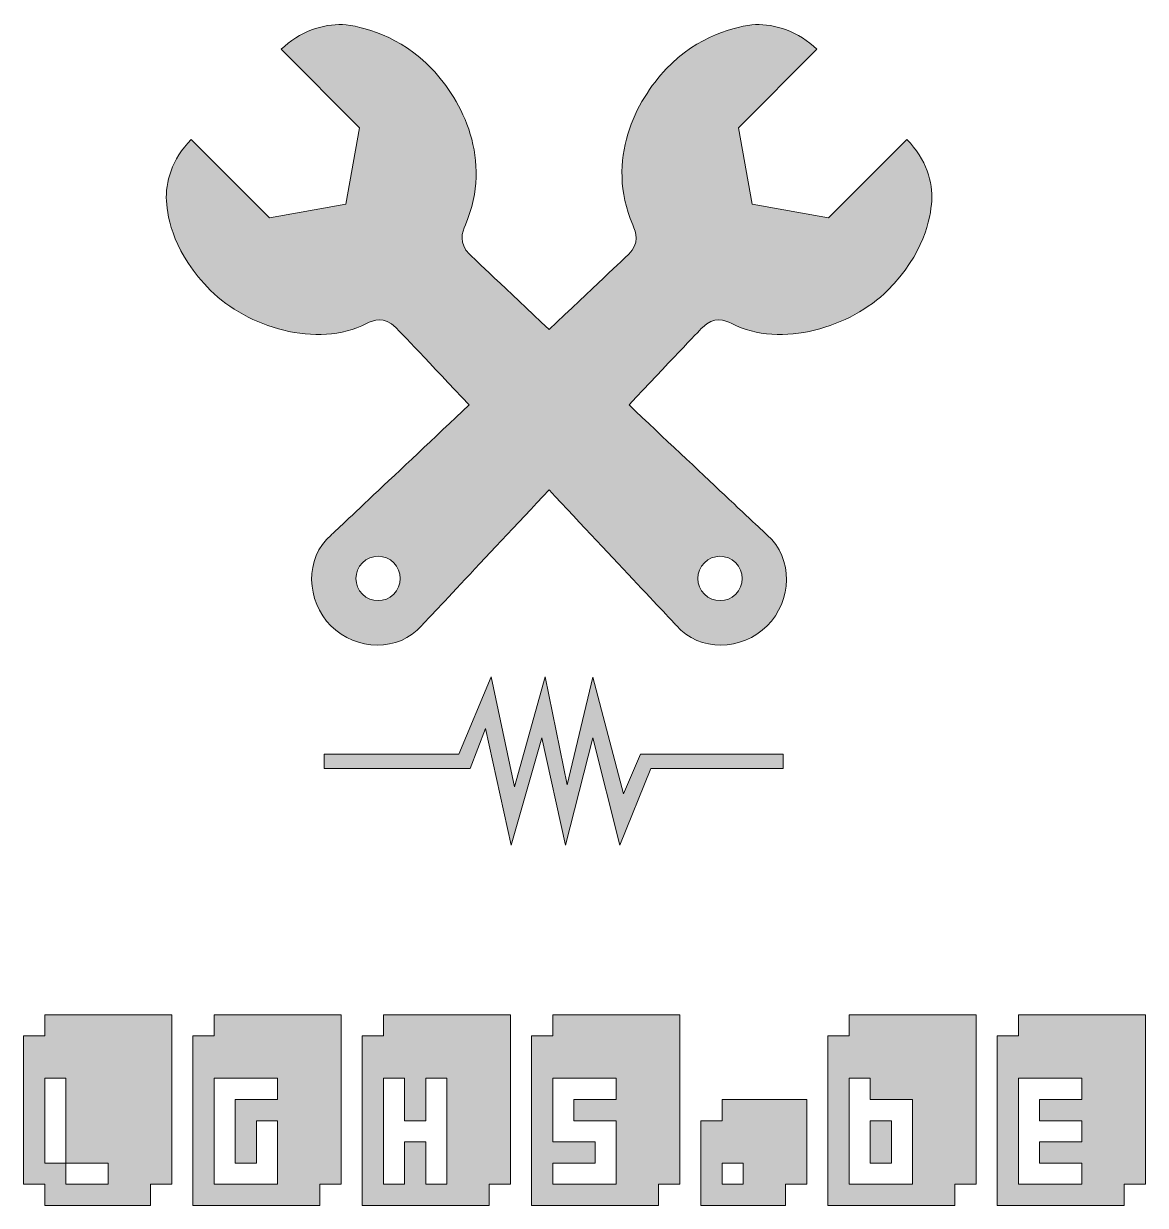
# Model space of a CAD drawing. Header units: inches. Extents: x 8 to 310, y -328 to -10.
import ezdxf

# ---------------------------------------------------------------- set-up
doc = ezdxf.new("R2010")
doc.units = ezdxf.units.IN
doc.header["$MEASUREMENT"] = 0
doc.layers.add('Layer 1', color=7, linetype='Continuous')

# ---------------------------------------------------------------- blocks, each defined once
blk = doc.blocks.new('block 2')
at = {"layer": 'Layer 1', "true_color": 0x1c1c1b}
h = blk.add_hatch(color=179, dxfattribs=at)
h.dxf.hatch_style = 2
h.paths.add_polyline_path([(36.6, -328.08), (30.89, -328.08), (25.18, -328.08), (19.48, -328.08), (13.77, -328.08), (13.77, -322.37), (8.07, -322.37), (8.07, -316.67), (8.07, -310.96), (8.07, -305.26), (8.07, -299.55), (8.07, -293.84), (8.07, -288.14), (8.07, -282.43), (13.77, -282.43), (13.77, -276.72), (19.48, -276.72), (25.18, -276.72), (30.89, -276.72), (36.6, -276.72), (42.3, -276.72), (48.01, -276.72), (48.01, -282.43), (48.01, -288.14), (48.01, -293.84), (48.01, -299.55), (48.01, -305.26), (48.01, -310.96), (48.01, -316.67), (48.01, -322.37), (42.3, -322.37), (42.3, -328.08)])
h.paths.add_polyline_path([(25.18, -322.37), (30.89, -322.37), (30.89, -316.67), (25.18, -316.67), (19.48, -316.67), (19.48, -310.96), (19.48, -305.26), (19.48, -299.55), (19.48, -293.84), (13.77, -293.84), (13.77, -299.55), (13.77, -305.26), (13.77, -310.96), (13.77, -316.67), (19.48, -316.67), (19.48, -322.37)])
h = blk.add_hatch(color=179, dxfattribs=at)
h.dxf.hatch_style = 2
h.paths.add_polyline_path([(82.25, -328.08), (76.54, -328.08), (70.83, -328.08), (65.13, -328.08), (59.42, -328.08), (53.72, -328.08), (53.72, -322.37), (53.72, -316.67), (53.72, -310.96), (53.72, -305.26), (53.72, -299.55), (53.72, -293.84), (53.72, -288.14), (53.72, -282.43), (59.42, -282.43), (59.42, -276.72), (65.13, -276.72), (70.83, -276.72), (76.54, -276.72), (82.25, -276.72), (87.95, -276.72), (93.66, -276.72), (93.66, -282.43), (93.66, -288.14), (93.66, -293.84), (93.66, -299.55), (93.66, -305.26), (93.66, -310.96), (93.66, -316.67), (93.66, -322.37), (87.95, -322.37), (87.95, -328.08)])
h.paths.add_polyline_path([(65.13, -316.67), (65.13, -310.96), (65.13, -305.26), (65.13, -299.55), (70.83, -299.55), (76.54, -299.55), (76.54, -293.84), (70.83, -293.84), (65.13, -293.84), (59.42, -293.84), (59.42, -299.55), (59.42, -305.26), (59.42, -310.96), (59.42, -316.67), (59.42, -322.37), (65.13, -322.37), (70.83, -322.37), (76.54, -322.37), (76.54, -316.67), (76.54, -310.96), (76.54, -305.26), (70.83, -305.26), (70.83, -310.96), (70.83, -316.67)])
h = blk.add_hatch(color=179, dxfattribs=at)
h.dxf.hatch_style = 2
h.paths.add_polyline_path([(127.9, -328.08), (122.19, -328.08), (116.48, -328.08), (110.78, -328.08), (105.07, -328.08), (99.37, -328.08), (99.37, -322.37), (99.37, -316.67), (99.37, -310.96), (99.37, -305.26), (99.37, -299.55), (99.37, -293.84), (99.37, -288.14), (99.37, -282.43), (105.07, -282.43), (105.07, -276.72), (110.78, -276.72), (116.48, -276.72), (122.19, -276.72), (127.9, -276.72), (133.6, -276.72), (139.31, -276.72), (139.31, -282.43), (139.31, -288.14), (139.31, -293.84), (139.31, -299.55), (139.31, -305.26), (139.31, -310.96), (139.31, -316.67), (139.31, -322.37), (133.6, -322.37), (133.6, -328.08)])
h.paths.add_polyline_path([(110.78, -305.26), (110.78, -299.55), (110.78, -293.84), (105.07, -293.84), (105.07, -299.55), (105.07, -305.26), (105.07, -310.96), (105.07, -316.67), (105.07, -322.37), (110.78, -322.37), (110.78, -316.67), (110.78, -310.96), (116.48, -310.96), (116.48, -316.67), (116.48, -322.37), (122.19, -322.37), (122.19, -316.67), (122.19, -310.96), (122.19, -305.26), (122.19, -299.55), (122.19, -293.84), (116.48, -293.84), (116.48, -299.55), (116.48, -305.26)])
h = blk.add_hatch(color=179, dxfattribs=at)
h.dxf.hatch_style = 2
h.paths.add_polyline_path([(173.55, -328.08), (167.84, -328.08), (162.13, -328.08), (156.43, -328.08), (150.72, -328.08), (145.01, -328.08), (145.01, -322.37), (145.01, -316.67), (145.01, -310.96), (145.01, -305.26), (145.01, -299.55), (145.01, -293.84), (145.01, -288.14), (145.01, -282.43), (150.72, -282.43), (150.72, -276.72), (156.43, -276.72), (162.13, -276.72), (167.84, -276.72), (173.55, -276.72), (179.25, -276.72), (184.96, -276.72), (184.96, -282.43), (184.96, -288.14), (184.96, -293.84), (184.96, -299.55), (184.96, -305.26), (184.96, -310.96), (184.96, -316.67), (184.96, -322.37), (179.25, -322.37), (179.25, -328.08)])
h.paths.add_polyline_path([(162.13, -322.37), (167.84, -322.37), (167.84, -316.67), (167.84, -310.96), (167.84, -305.26), (162.13, -305.26), (156.43, -305.26), (156.43, -299.55), (162.13, -299.55), (167.84, -299.55), (167.84, -293.84), (162.13, -293.84), (156.43, -293.84), (150.72, -293.84), (150.72, -299.55), (150.72, -305.26), (150.72, -310.96), (156.43, -310.96), (162.13, -310.96), (162.13, -316.67), (156.43, -316.67), (150.72, -316.67), (150.72, -322.37), (156.43, -322.37)])
h = blk.add_hatch(color=179, dxfattribs=at)
h.dxf.hatch_style = 2
h.paths.add_polyline_path([(253.43, -328.08), (247.73, -328.08), (242.02, -328.08), (236.31, -328.08), (230.61, -328.08), (224.9, -328.08), (224.9, -322.37), (224.9, -316.67), (224.9, -310.96), (224.9, -305.26), (224.9, -299.55), (224.9, -293.84), (224.9, -288.14), (224.9, -282.43), (230.61, -282.43), (230.61, -276.72), (236.31, -276.72), (242.02, -276.72), (247.73, -276.72), (253.43, -276.72), (259.14, -276.72), (264.85, -276.72), (264.85, -282.43), (264.85, -288.14), (264.85, -293.84), (264.85, -299.55), (264.85, -305.26), (264.85, -310.96), (264.85, -316.67), (264.85, -322.37), (259.14, -322.37), (259.14, -328.08)])
h.paths.add_polyline_path([(242.02, -322.37), (247.73, -322.37), (247.73, -316.67), (247.73, -310.96), (247.73, -305.26), (247.73, -299.55), (242.02, -299.55), (236.31, -299.55), (236.31, -293.84), (230.61, -293.84), (230.61, -299.55), (230.61, -305.26), (230.61, -310.96), (230.61, -316.67), (230.61, -322.37), (236.31, -322.37)])
h.paths.add_polyline_path([(236.31, -316.67), (236.31, -310.96), (236.31, -305.26), (242.02, -305.26), (242.02, -310.96), (242.02, -316.67)])
h = blk.add_hatch(color=179, dxfattribs=at)
h.dxf.hatch_style = 2
h.paths.add_polyline_path([(299.08, -328.08), (293.38, -328.08), (287.67, -328.08), (281.96, -328.08), (276.26, -328.08), (270.55, -328.08), (270.55, -322.37), (270.55, -316.67), (270.55, -310.96), (270.55, -305.26), (270.55, -299.55), (270.55, -293.84), (270.55, -288.14), (270.55, -282.43), (276.26, -282.43), (276.26, -276.72), (281.96, -276.72), (287.67, -276.72), (293.38, -276.72), (299.08, -276.72), (304.79, -276.72), (310.49, -276.72), (310.49, -282.43), (310.49, -288.14), (310.49, -293.84), (310.49, -299.55), (310.49, -305.26), (310.49, -310.96), (310.49, -316.67), (310.49, -322.37), (304.79, -322.37), (304.79, -328.08)])
h.paths.add_polyline_path([(287.67, -322.37), (293.38, -322.37), (293.38, -316.67), (287.67, -316.67), (281.96, -316.67), (281.96, -310.96), (287.67, -310.96), (293.38, -310.96), (293.38, -305.26), (287.67, -305.26), (281.96, -305.26), (281.96, -299.55), (287.67, -299.55), (293.38, -299.55), (293.38, -293.84), (287.67, -293.84), (281.96, -293.84), (276.26, -293.84), (276.26, -299.55), (276.26, -305.26), (276.26, -310.96), (276.26, -316.67), (276.26, -322.37), (281.96, -322.37)])
h = blk.add_hatch(color=179, dxfattribs=at)
h.dxf.hatch_style = 2
h.paths.add_polyline_path([(207.78, -328.08), (202.08, -328.08), (196.37, -328.08), (190.66, -328.08), (190.66, -322.37), (190.66, -316.67), (190.66, -310.96), (190.66, -305.26), (196.37, -305.26), (196.37, -299.55), (202.08, -299.55), (207.78, -299.55), (213.49, -299.55), (219.2, -299.55), (219.2, -305.26), (219.2, -310.96), (219.2, -316.67), (219.2, -322.37), (213.49, -322.37), (213.49, -328.08)])
h.paths.add_polyline_path([(202.08, -322.37), (202.08, -316.67), (196.37, -316.67), (196.37, -322.37)])
at = {"layer": 'Layer 1', "lineweight": 0}
for points in [[(36.6, -328.08), (30.89, -328.08), (25.18, -328.08), (19.48, -328.08), (13.77, -328.08), (13.77, -322.37), (8.07, -322.37), (8.07, -316.67), (8.07, -310.96), (8.07, -305.26), (8.07, -299.55), (8.07, -293.84), (8.07, -288.14), (8.07, -282.43), (13.77, -282.43), (13.77, -276.72), (19.48, -276.72), (25.18, -276.72), (30.89, -276.72), (36.6, -276.72), (42.3, -276.72), (48.01, -276.72), (48.01, -282.43), (48.01, -288.14), (48.01, -293.84), (48.01, -299.55), (48.01, -305.26), (48.01, -310.96), (48.01, -316.67), (48.01, -322.37), (42.3, -322.37), (42.3, -328.08), (36.6, -328.08)], [(82.25, -328.08), (76.54, -328.08), (70.83, -328.08), (65.13, -328.08), (59.42, -328.08), (53.72, -328.08), (53.72, -322.37), (53.72, -316.67), (53.72, -310.96), (53.72, -305.26), (53.72, -299.55), (53.72, -293.84), (53.72, -288.14), (53.72, -282.43), (59.42, -282.43), (59.42, -276.72), (65.13, -276.72), (70.83, -276.72), (76.54, -276.72), (82.25, -276.72), (87.95, -276.72), (93.66, -276.72), (93.66, -282.43), (93.66, -288.14), (93.66, -293.84), (93.66, -299.55), (93.66, -305.26), (93.66, -310.96), (93.66, -316.67), (93.66, -322.37), (87.95, -322.37), (87.95, -328.08), (82.25, -328.08)], [(127.9, -328.08), (122.19, -328.08), (116.48, -328.08), (110.78, -328.08), (105.07, -328.08), (99.37, -328.08), (99.37, -322.37), (99.37, -316.67), (99.37, -310.96), (99.37, -305.26), (99.37, -299.55), (99.37, -293.84), (99.37, -288.14), (99.37, -282.43), (105.07, -282.43), (105.07, -276.72), (110.78, -276.72), (116.48, -276.72), (122.19, -276.72), (127.9, -276.72), (133.6, -276.72), (139.31, -276.72), (139.31, -282.43), (139.31, -288.14), (139.31, -293.84), (139.31, -299.55), (139.31, -305.26), (139.31, -310.96), (139.31, -316.67), (139.31, -322.37), (133.6, -322.37), (133.6, -328.08), (127.9, -328.08)], [(173.55, -328.08), (167.84, -328.08), (162.13, -328.08), (156.43, -328.08), (150.72, -328.08), (145.01, -328.08), (145.01, -322.37), (145.01, -316.67), (145.01, -310.96), (145.01, -305.26), (145.01, -299.55), (145.01, -293.84), (145.01, -288.14), (145.01, -282.43), (150.72, -282.43), (150.72, -276.72), (156.43, -276.72), (162.13, -276.72), (167.84, -276.72), (173.55, -276.72), (179.25, -276.72), (184.96, -276.72), (184.96, -282.43), (184.96, -288.14), (184.96, -293.84), (184.96, -299.55), (184.96, -305.26), (184.96, -310.96), (184.96, -316.67), (184.96, -322.37), (179.25, -322.37), (179.25, -328.08), (173.55, -328.08)], [(253.43, -328.08), (247.73, -328.08), (242.02, -328.08), (236.31, -328.08), (230.61, -328.08), (224.9, -328.08), (224.9, -322.37), (224.9, -316.67), (224.9, -310.96), (224.9, -305.26), (224.9, -299.55), (224.9, -293.84), (224.9, -288.14), (224.9, -282.43), (230.61, -282.43), (230.61, -276.72), (236.31, -276.72), (242.02, -276.72), (247.73, -276.72), (253.43, -276.72), (259.14, -276.72), (264.85, -276.72), (264.85, -282.43), (264.85, -288.14), (264.85, -293.84), (264.85, -299.55), (264.85, -305.26), (264.85, -310.96), (264.85, -316.67), (264.85, -322.37), (259.14, -322.37), (259.14, -328.08), (253.43, -328.08)], [(299.08, -328.08), (293.38, -328.08), (287.67, -328.08), (281.96, -328.08), (276.26, -328.08), (270.55, -328.08), (270.55, -322.37), (270.55, -316.67), (270.55, -310.96), (270.55, -305.26), (270.55, -299.55), (270.55, -293.84), (270.55, -288.14), (270.55, -282.43), (276.26, -282.43), (276.26, -276.72), (281.96, -276.72), (287.67, -276.72), (293.38, -276.72), (299.08, -276.72), (304.79, -276.72), (310.49, -276.72), (310.49, -282.43), (310.49, -288.14), (310.49, -293.84), (310.49, -299.55), (310.49, -305.26), (310.49, -310.96), (310.49, -316.67), (310.49, -322.37), (304.79, -322.37), (304.79, -328.08), (299.08, -328.08)], [(25.18, -322.37), (30.89, -322.37), (30.89, -316.67), (25.18, -316.67), (19.48, -316.67), (19.48, -310.96), (19.48, -305.26), (19.48, -299.55), (19.48, -293.84), (13.77, -293.84), (13.77, -299.55), (13.77, -305.26), (13.77, -310.96), (13.77, -316.67), (19.48, -316.67), (19.48, -322.37), (25.18, -322.37)], [(65.13, -316.67), (65.13, -310.96), (65.13, -305.26), (65.13, -299.55), (70.83, -299.55), (76.54, -299.55), (76.54, -293.84), (70.83, -293.84), (65.13, -293.84), (59.42, -293.84), (59.42, -299.55), (59.42, -305.26), (59.42, -310.96), (59.42, -316.67), (59.42, -322.37), (65.13, -322.37), (70.83, -322.37), (76.54, -322.37), (76.54, -316.67), (76.54, -310.96), (76.54, -305.26), (70.83, -305.26), (70.83, -310.96), (70.83, -316.67), (65.13, -316.67)], [(110.78, -305.26), (110.78, -299.55), (110.78, -293.84), (105.07, -293.84), (105.07, -299.55), (105.07, -305.26), (105.07, -310.96), (105.07, -316.67), (105.07, -322.37), (110.78, -322.37), (110.78, -316.67), (110.78, -310.96), (116.48, -310.96), (116.48, -316.67), (116.48, -322.37), (122.19, -322.37), (122.19, -316.67), (122.19, -310.96), (122.19, -305.26), (122.19, -299.55), (122.19, -293.84), (116.48, -293.84), (116.48, -299.55), (116.48, -305.26), (110.78, -305.26)], [(162.13, -322.37), (167.84, -322.37), (167.84, -316.67), (167.84, -310.96), (167.84, -305.26), (162.13, -305.26), (156.43, -305.26), (156.43, -299.55), (162.13, -299.55), (167.84, -299.55), (167.84, -293.84), (162.13, -293.84), (156.43, -293.84), (150.72, -293.84), (150.72, -299.55), (150.72, -305.26), (150.72, -310.96), (156.43, -310.96), (162.13, -310.96), (162.13, -316.67), (156.43, -316.67), (150.72, -316.67), (150.72, -322.37), (156.43, -322.37), (162.13, -322.37)], [(242.02, -322.37), (247.73, -322.37), (247.73, -316.67), (247.73, -310.96), (247.73, -305.26), (247.73, -299.55), (242.02, -299.55), (236.31, -299.55), (236.31, -293.84), (230.61, -293.84), (230.61, -299.55), (230.61, -305.26), (230.61, -310.96), (230.61, -316.67), (230.61, -322.37), (236.31, -322.37), (242.02, -322.37)], [(287.67, -322.37), (293.38, -322.37), (293.38, -316.67), (287.67, -316.67), (281.96, -316.67), (281.96, -310.96), (287.67, -310.96), (293.38, -310.96), (293.38, -305.26), (287.67, -305.26), (281.96, -305.26), (281.96, -299.55), (287.67, -299.55), (293.38, -299.55), (293.38, -293.84), (287.67, -293.84), (281.96, -293.84), (276.26, -293.84), (276.26, -299.55), (276.26, -305.26), (276.26, -310.96), (276.26, -316.67), (276.26, -322.37), (281.96, -322.37), (287.67, -322.37)], [(207.78, -328.08), (202.08, -328.08), (196.37, -328.08), (190.66, -328.08), (190.66, -322.37), (190.66, -316.67), (190.66, -310.96), (190.66, -305.26), (196.37, -305.26), (196.37, -299.55), (202.08, -299.55), (207.78, -299.55), (213.49, -299.55), (219.2, -299.55), (219.2, -305.26), (219.2, -310.96), (219.2, -316.67), (219.2, -322.37), (213.49, -322.37), (213.49, -328.08), (207.78, -328.08)], [(236.31, -316.67), (236.31, -310.96), (236.31, -305.26), (242.02, -305.26), (242.02, -310.96), (242.02, -316.67), (236.31, -316.67)], [(202.08, -322.37), (202.08, -316.67), (196.37, -316.67), (196.37, -322.37), (202.08, -322.37)]]:
    blk.add_lwpolyline(points, dxfattribs=at)

msp = doc.modelspace()

# ---------------------------------------------------------------- hatches: boundary and pattern name
at = {"layer": 'Layer 1', "true_color": 0xffffff}
h = msp.add_hatch(color=7, dxfattribs=at)
h.dxf.hatch_style = 2
edge = h.paths.add_edge_path()
edge.add_spline(control_points=[(246.17, -40.8), (246.17, -40.8), (225.09, -61.96), (225.09, -61.96), (225.09, -61.96), (204.52, -58.23), (204.52, -58.23), (204.52, -58.23), (200.83, -37.66), (200.83, -37.66), (200.83, -37.66), (221.92, -16.49), (221.92, -16.49), (217.18, -11.75), (210.42, -9.58), (205.42, -9.85), (200.38, -10.11), (189.63, -12.95), (181.31, -21.79), (173.25, -30.31), (164.78, -46.17), (172.28, -63.79), (173.18, -65.92), (174.18, -68.72), (171.2, -71.71), (170.21, -72.69), (161.29, -81.12), (149.73, -92.03), (138.17, -81.12), (129.25, -72.69), (128.26, -71.71), (125.27, -68.72), (126.28, -65.92), (127.17, -63.79), (134.68, -46.17), (126.2, -30.31), (118.14, -21.79), (109.82, -12.95), (99.07, -10.11), (94.03, -9.85), (89.03, -9.58), (82.28, -11.75), (77.54, -16.49), (77.54, -16.49), (98.62, -37.66), (98.62, -37.66), (98.62, -37.66), (94.93, -58.23), (94.93, -58.23), (94.93, -58.23), (74.37, -61.96), (74.37, -61.96), (74.37, -61.96), (53.28, -40.8), (53.28, -40.8), (47.94, -46.13), (46.26, -52.52), (46.56, -57.33), (46.86, -62.19), (48.65, -71.67), (58.47, -81.49), (68.28, -91.31), (87.2, -97.28), (100.49, -90.41), (102.39, -89.44), (105.23, -88.4), (108.4, -91.5), (109.53, -92.6), (117.65, -101.18), (128.17, -112.35), (109.12, -130.32), (90.96, -147.42), (90.96, -147.42), (83.72, -153.66), (84.24, -165.19), (90.92, -171.91), (97.71, -178.6), (109.17, -179.01), (115.4, -171.8), (115.4, -171.8), (132.04, -154.07), (149.73, -135.26), (167.41, -154.07), (184.05, -171.8), (184.05, -171.8), (190.28, -179.01), (201.74, -178.6), (208.53, -171.91), (215.21, -165.19), (215.74, -153.66), (208.5, -147.42), (208.5, -147.42), (190.33, -130.32), (171.28, -112.35), (181.81, -101.18), (189.92, -92.6), (191.05, -91.5), (194.22, -88.4), (197.06, -89.44), (198.96, -90.41), (212.25, -97.28), (231.17, -91.31), (240.99, -81.49), (250.8, -71.67), (252.59, -62.19), (252.89, -57.33), (253.19, -52.52), (251.51, -46.13), (246.17, -40.8)], knot_values=[0, 0, 0, 0, 1, 1, 1, 2, 2, 2, 3, 3, 3, 4, 4, 4, 5, 5, 5, 6, 6, 6, 7, 7, 7, 8, 8, 8, 9, 9, 9, 10, 10, 10, 11, 11, 11, 12, 12, 12, 13, 13, 13, 14, 14, 14, 15, 15, 15, 16, 16, 16, 17, 17, 17, 18, 18, 18, 19, 19, 19, 20, 20, 20, 21, 21, 21, 22, 22, 22, 23, 23, 23, 24, 24, 24, 25, 25, 25, 26, 26, 26, 27, 27, 27, 28, 28, 28, 29, 29, 29, 30, 30, 30, 31, 31, 31, 32, 32, 32, 33, 33, 33, 34, 34, 34, 35, 35, 35, 36, 36, 36, 36], degree=3, periodic=1)
edge = h.paths.add_edge_path()
edge.add_spline(control_points=[(107.87, -163.36), (105.51, -165.68), (101.71, -165.68), (99.39, -163.36), (97.08, -161.01), (97.08, -157.2), (99.39, -154.89), (101.74, -152.57), (105.55, -152.57), (107.87, -154.89), (110.18, -157.24), (110.18, -161.05), (107.87, -163.36)], knot_values=[0, 0, 0, 0, 1, 1, 1, 2, 2, 2, 3, 3, 3, 4, 4, 4, 4], degree=3, periodic=1)
edge = h.paths.add_edge_path()
edge.add_spline(control_points=[(191.59, -154.89), (193.9, -152.57), (197.71, -152.57), (200.06, -154.89), (202.37, -157.2), (202.37, -161.01), (200.06, -163.36), (197.75, -165.68), (193.94, -165.68), (191.59, -163.36), (189.28, -161.05), (189.28, -157.24), (191.59, -154.89)], knot_values=[0, 0, 0, 0, 1, 1, 1, 2, 2, 2, 3, 3, 3, 4, 4, 4, 4], degree=3, periodic=1)
h = msp.add_hatch(color=7, dxfattribs=at)
h.dxf.hatch_style = 2
h.paths.add_polyline_path([(128.46, -210.35), (132.61, -199.59), (139.47, -231.02), (147.77, -202.04), (154.13, -231.02), (161.57, -202.04), (168.8, -231.02), (177.12, -210.35), (212.82, -210.35), (212.82, -206.44), (174.36, -206.44), (169.78, -217.2), (161.57, -185.7), (154.62, -214.75), (148.72, -185.63), (140.43, -215.24), (134.08, -185.63), (125.37, -206.44), (89.08, -206.44), (89.08, -210.35)])

# ---------------------------------------------------------------- linework, layer by layer
at = {"layer": 'Layer 1', "lineweight": 0}
msp.add_lwpolyline([(128.46, -210.35), (132.61, -199.59), (139.47, -231.02), (147.77, -202.04), (154.13, -231.02), (161.57, -202.04), (168.8, -231.02), (177.12, -210.35), (212.82, -210.35), (212.82, -206.44), (174.36, -206.44), (169.78, -217.2), (161.57, -185.7), (154.62, -214.75), (148.72, -185.63), (140.43, -215.24), (134.08, -185.63), (125.37, -206.44), (89.08, -206.44), (89.08, -210.35), (128.46, -210.35)], dxfattribs=at)
for points, knots in [([(246.17, -40.8), (246.17, -40.8), (225.09, -61.96), (225.09, -61.96), (225.09, -61.96), (204.52, -58.23), (204.52, -58.23), (204.52, -58.23), (200.83, -37.66), (200.83, -37.66), (200.83, -37.66), (221.92, -16.49), (221.92, -16.49), (217.18, -11.75), (210.42, -9.58), (205.42, -9.85), (200.38, -10.11), (189.63, -12.95), (181.31, -21.79), (173.25, -30.31), (164.78, -46.17), (172.28, -63.79), (173.18, -65.92), (174.18, -68.72), (171.2, -71.71), (170.21, -72.69), (161.29, -81.12), (149.73, -92.03), (138.17, -81.12), (129.25, -72.69), (128.26, -71.71), (125.27, -68.72), (126.28, -65.92), (127.17, -63.79), (134.68, -46.17), (126.2, -30.31), (118.14, -21.79), (109.82, -12.95), (99.07, -10.11), (94.03, -9.85), (89.03, -9.58), (82.28, -11.75), (77.54, -16.49), (77.54, -16.49), (98.62, -37.66), (98.62, -37.66), (98.62, -37.66), (94.93, -58.23), (94.93, -58.23), (94.93, -58.23), (74.37, -61.96), (74.37, -61.96), (74.37, -61.96), (53.28, -40.8), (53.28, -40.8), (47.94, -46.13), (46.26, -52.52), (46.56, -57.33), (46.86, -62.19), (48.65, -71.67), (58.47, -81.49), (68.28, -91.31), (87.2, -97.28), (100.49, -90.41), (102.39, -89.44), (105.23, -88.4), (108.4, -91.5), (109.53, -92.6), (117.65, -101.18), (128.17, -112.35), (109.12, -130.32), (90.96, -147.42), (90.96, -147.42), (83.72, -153.66), (84.24, -165.19), (90.92, -171.91), (97.71, -178.6), (109.17, -179.01), (115.4, -171.8), (115.4, -171.8), (132.04, -154.07), (149.73, -135.26), (167.41, -154.07), (184.05, -171.8), (184.05, -171.8), (190.28, -179.01), (201.74, -178.6), (208.53, -171.91), (215.21, -165.19), (215.74, -153.66), (208.5, -147.42), (208.5, -147.42), (190.33, -130.32), (171.28, -112.35), (181.81, -101.18), (189.92, -92.6), (191.05, -91.5), (194.22, -88.4), (197.06, -89.44), (198.96, -90.41), (212.25, -97.28), (231.17, -91.31), (240.99, -81.49), (250.8, -71.67), (252.59, -62.19), (252.89, -57.33), (253.19, -52.52), (251.51, -46.13), (246.17, -40.8)], [0, 0, 0, 0, 1, 1, 1, 2, 2, 2, 3, 3, 3, 4, 4, 4, 5, 5, 5, 6, 6, 6, 7, 7, 7, 8, 8, 8, 9, 9, 9, 10, 10, 10, 11, 11, 11, 12, 12, 12, 13, 13, 13, 14, 14, 14, 15, 15, 15, 16, 16, 16, 17, 17, 17, 18, 18, 18, 19, 19, 19, 20, 20, 20, 21, 21, 21, 22, 22, 22, 23, 23, 23, 24, 24, 24, 25, 25, 25, 26, 26, 26, 27, 27, 27, 28, 28, 28, 29, 29, 29, 30, 30, 30, 31, 31, 31, 32, 32, 32, 33, 33, 33, 34, 34, 34, 35, 35, 35, 36, 36, 36, 36]), ([(107.87, -163.36), (105.51, -165.68), (101.71, -165.68), (99.39, -163.36), (97.08, -161.01), (97.08, -157.2), (99.39, -154.89), (101.74, -152.57), (105.55, -152.57), (107.87, -154.89), (110.18, -157.24), (110.18, -161.05), (107.87, -163.36)], [0, 0, 0, 0, 1, 1, 1, 2, 2, 2, 3, 3, 3, 4, 4, 4, 4]), ([(191.59, -154.89), (193.9, -152.57), (197.71, -152.57), (200.06, -154.89), (202.37, -157.2), (202.37, -161.01), (200.06, -163.36), (197.75, -165.68), (193.94, -165.68), (191.59, -163.36), (189.28, -161.05), (189.28, -157.24), (191.59, -154.89)], [0, 0, 0, 0, 1, 1, 1, 2, 2, 2, 3, 3, 3, 4, 4, 4, 4])]:
    msp.add_open_spline(points, degree=3, knots=knots, dxfattribs=at)

# ---------------------------------------------------------------- block references
at = {"layer": 'Layer 1'}
msp.add_blockref('block 2', (0, 0), dxfattribs=at)

doc.saveas('drawing.dxf')
